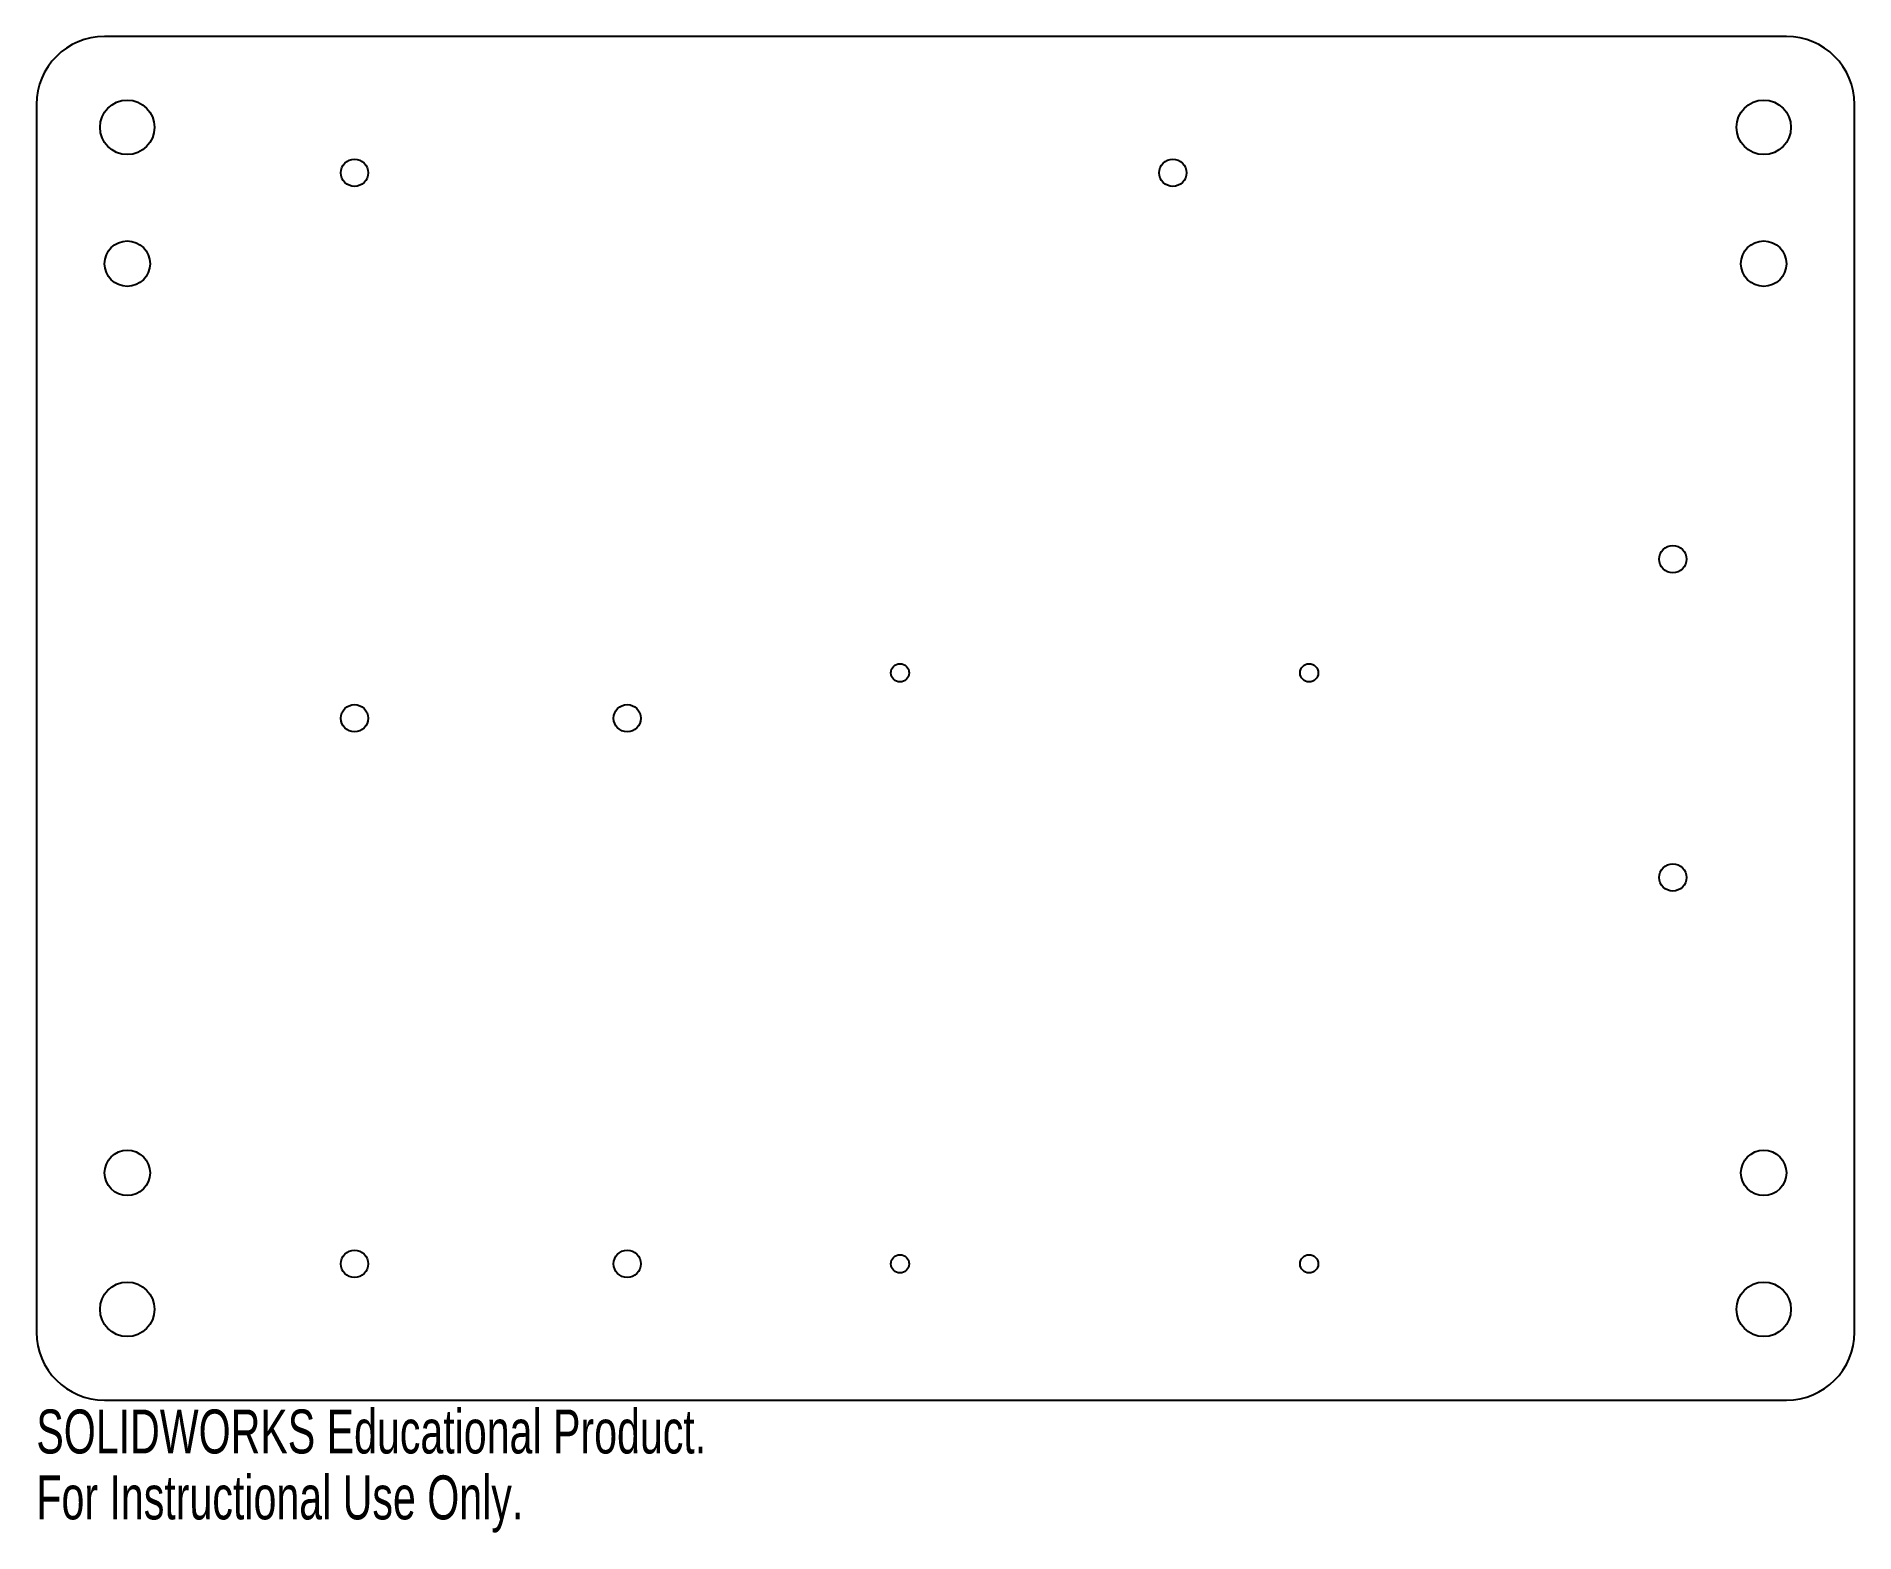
# Model space of a CAD drawing. Header units: millimetres. Extents: x 0 to 200, y -165 to 0.
import ezdxf

# ---------------------------------------------------------------- set-up
doc = ezdxf.new("R2010")
doc.units = ezdxf.units.MM
doc.styles.add('SLDTEXTSTYLE0', font='TXT', dxfattribs={"width": 0.7})

msp = doc.modelspace()

# ---------------------------------------------------------------- linework, layer by layer
at = {"color": 7, "linetype": 'Continuous', "lineweight": 25}
for p, q in [((192.5, 0), (7.5, 0)), ((0, -7.5), (0, -142.5)), ((200, -142.5), (200, -7.5)), ((7.5, -150), (192.5, -150))]:
    msp.add_line(p, q, dxfattribs=at)
for centre, radius in [((10, -10), 3), ((190, -10), 3), ((35, -15), 1.5), ((125, -15), 1.5), ((10, -25), 2.5), ((190, -25), 2.5), ((180, -57.5), 1.5), ((95, -70), 1), ((140, -70), 1), ((35, -75), 1.5), ((65, -75), 1.5), ((180, -92.5), 1.5), ((10, -125), 2.5), ((190, -125), 2.5), ((35, -135), 1.5), ((65, -135), 1.5), ((95, -135), 1), ((140, -135), 1), ((10, -140), 3), ((190, -140), 3)]:
    msp.add_circle(centre, radius, dxfattribs=at)
for centre, start, end in [((7.5, -7.5), 90, 180), ((192.5, -7.5), 0, 90), ((7.5, -142.5), 180, 270), ((192.5, -142.5), 270, 0)]:
    msp.add_arc(centre, 7.5, start, end, dxfattribs=at)

# ---------------------------------------------------------------- texts
at = {"color": 7, "linetype": 'Continuous', "char_height": 4.8336, "attachment_point": 1, "style": 'SLDTEXTSTYLE0'}
for s, insert in [('SOLIDWORKS Educational Product.', (0, -151.02)), ('For Instructional Use Only.', (0, -158.27))]:
    msp.add_mtext(s, dxfattribs=dict(at, insert=insert))

doc.saveas('drawing.dxf')
